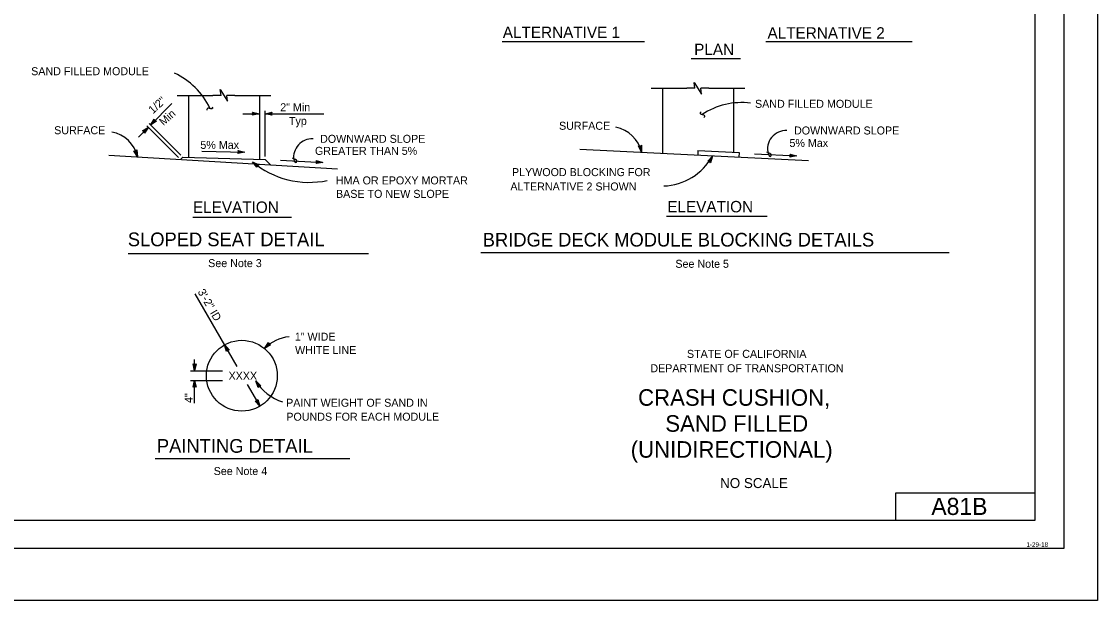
# Model space of a CAD drawing. Extents: x -894 to 866, y -476 to 714.
# Drawn here: x -75 to 866, y -476 to 31 of the extents above; entities that cross this region are included whole.
import ezdxf

# ---------------------------------------------------------------- set-up
doc = ezdxf.new("R2010")
doc.units = 0
for name, color, linetype in [('10 Sheet Format', 7, 'Continuous'), ('56 Stage 3 Anno', 7, 'Continuous'), ('57 Undefined', 7, 'Continuous'), ('60 Nongeo Data', 7, 'Continuous')]:
    doc.layers.add(name, color=color, linetype=linetype)

msp = doc.modelspace()

# ---------------------------------------------------------------- linework, layer by layer
at = {"layer": '10 Sheet Format'}
for p, q in [((811.55, -406.04), (811.55, 643.96)), ((689.54, -406.04), (689.54, -382.04)), ((689.54, -382.04), (811.55, -382.04)), ((-438.75, -406.04), (199.07, -406.04)), ((198.77, -406.04), (811.55, -406.04)), ((836.58, -431.05), (836.58, -431.05))]:
    msp.add_line(p, q, dxfattribs=at)
for points in [[(-894.04, 713.56), (865.96, 713.56), (865.96, -476.44), (-894.04, -476.44)], [(-863.43, 668.96), (836.57, 668.96), (836.57, -431.04), (-863.43, -431.04)], [(-863.43, 668.96), (836.57, 668.96), (836.57, -431.04), (-863.43, -431.04)]]:
    msp.add_lwpolyline(points, close=True, dxfattribs=at)
at = {"layer": '56 Stage 3 Anno'}
for p, q in [((37.61, -60.09), (56.35, -41.35)), ((37.61, -60.09), (40.92, -54.9)), ((38.6, -59.1), (41, -55.32)), ((39.57, -58.14), (41.12, -55.7)), ((40.55, -57.16), (41.21, -56.12)), ((40.92, -54.9), (40.92, -54.9)), ((40.92, -54.9), (41.29, -56.41)), ((41.29, -56.41), (42.8, -56.79)), ((118.3, -50.27), (132.88, -50.27)), ((127.68, -50.27), (126.88, -48.93)), ((126.88, -48.93), (126.88, -48.93)), ((126.88, -48.93), (132.88, -50.27)), ((132.88, -50.27), (126.88, -51.6)), ((126.88, -51.6), (127.68, -50.27)), ((126.88, -51.6), (126.88, -51.6)), ((127.09, -49.28), (131.5, -50.27)), ((131.49, -50.27), (127.11, -51.24)), ((130.12, -50.26), (127.29, -50.89)), ((127.33, -49.64), (130.12, -50.26)), ((127.5, -49.99), (128.73, -50.26)), ((128.73, -50.26), (127.53, -50.53)), ((132.88, -50.27), (132.88, -50.27)), ((137.88, -87.73), (137.88, -47.76)), ((137.88, -50.27), (143.88, -48.94)), ((137.88, -50.27), (189.24, -50.27)), ((143.88, -51.61), (137.88, -50.27)), ((137.88, -50.27), (137.88, -50.27)), ((143.66, -51.25), (139.26, -50.27)), ((139.27, -50.26), (143.64, -49.3)), ((140.64, -50.27), (143.47, -49.64)), ((143.43, -50.89), (140.64, -50.27)), ((142.02, -50.27), (143.23, -50)), ((143.25, -50.54), (142.02, -50.27)), ((143.88, -48.94), (143.08, -50.27)), ((143.08, -50.27), (143.88, -51.61)), ((143.88, -48.94), (143.88, -48.94)), ((143.88, -51.61), (143.88, -51.61)), ((26.97, -70.73), (35.72, -61.98)), ((30.53, -65.28), (35.72, -61.98)), ((32.04, -65.66), (30.53, -65.28)), ((30.53, -65.28), (30.53, -65.28)), ((30.93, -65.38), (34.74, -62.96)), ((31.35, -65.47), (33.76, -63.94)), ((31.72, -65.59), (32.79, -64.91)), ((32.42, -67.17), (32.04, -65.66)), ((32.79, -64.91), (32.12, -65.96)), ((33.76, -63.94), (32.21, -66.38)), ((34.74, -62.97), (32.33, -66.75)), ((35.72, -61.98), (32.42, -67.17)), ((62.17, -88.44), (34.43, -60.69)), ((35.72, -61.98), (35.72, -61.98)), ((64.07, -86.54), (36.32, -58.8)), ((42.8, -56.79), (37.61, -60.09)), ((37.61, -60.09), (37.61, -60.09)), ((42.4, -56.69), (38.59, -59.11)), ((41.98, -56.61), (39.57, -58.14)), ((41.61, -56.48), (40.55, -57.16)), ((42.8, -56.79), (42.8, -56.79)), ((32.42, -67.17), (32.42, -67.17)), ((26.3, -87.97), (23.12, -82.71)), ((23.12, -82.71), (23.12, -82.71)), ((23.12, -82.71), (24.64, -83.04)), ((25.85, -86.66), (23.54, -82.82)), ((25.42, -85.35), (23.92, -82.88)), ((24.98, -84.04), (24.34, -82.98)), ((24.64, -83.04), (25.65, -81.86)), ((24.84, -82.79), (24.98, -84.04)), ((25.12, -82.51), (25.42, -85.35)), ((25.38, -82.18), (25.86, -86.66)), ((25.65, -81.86), (25.65, -81.86)), ((25.65, -81.86), (26.3, -87.97)), ((82.47, -82.94), (120.15, -83.88)), ((114.12, -85.06), (114.95, -83.75)), ((120.15, -83.88), (114.12, -85.06)), ((114.95, -83.75), (114.18, -82.39)), ((114.18, -82.39), (114.18, -82.39)), ((114.18, -82.39), (120.15, -83.88)), ((118.76, -83.85), (114.36, -84.7)), ((114.39, -82.75), (118.77, -83.84)), ((117.39, -83.81), (114.55, -84.36)), ((114.62, -83.12), (117.39, -83.81)), ((114.78, -83.47), (116.01, -83.77)), ((116.01, -83.77), (114.79, -84.01)), ((120.15, -83.88), (120.15, -83.88)), ((467.09, -83.85), (464.44, -78.3)), ((464.44, -78.3), (464.44, -78.3)), ((464.44, -78.3), (465.92, -78.78)), ((466.77, -82.49), (464.84, -78.45)), ((466.47, -81.16), (465.22, -78.54)), ((466.16, -79.81), (465.62, -78.69)), ((465.92, -78.78), (467.04, -77.7)), ((466.15, -78.55), (466.16, -79.81)), ((466.45, -78.3), (466.47, -81.16)), ((466.74, -77.99), (466.78, -82.5)), ((467.04, -77.7), (467.04, -77.7)), ((467.04, -77.7), (467.09, -83.85)), ((467.09, -83.85), (467.09, -83.85)), ((26.3, -87.97), (26.3, -87.97)), ((114.12, -85.06), (114.12, -85.06)), ((130.7, -97.06), (126.8, -92.31)), ((126.8, -92.31), (126.8, -92.31)), ((126.8, -92.31), (132.34, -94.96)), ((130.74, -96.65), (127.88, -93.16)), ((127.89, -93.16), (131.93, -95.1)), ((130.78, -96.22), (128.97, -94.01)), ((128.97, -94.01), (131.58, -95.26)), ((151.37, -91), (188.47, -92.81)), ((182.41, -93.85), (183.27, -92.56)), ((188.47, -92.81), (182.41, -93.85)), ((182.41, -93.85), (182.41, -93.85)), ((183.27, -92.56), (182.54, -91.18)), ((182.54, -91.18), (182.54, -91.18)), ((182.54, -91.18), (188.47, -92.81)), ((187.08, -92.75), (182.66, -93.5)), ((182.74, -91.55), (187.09, -92.74)), ((185.71, -92.67), (182.86, -93.16)), ((182.96, -91.92), (185.71, -92.67)), ((183.11, -92.27), (184.33, -92.61)), ((184.33, -92.61), (183.11, -92.81)), ((188.47, -92.81), (188.47, -92.81)), ((565.92, -85.32), (603.02, -87.13)), ((596.96, -88.17), (597.82, -86.88)), ((603.02, -87.13), (596.96, -88.17)), ((596.96, -88.16), (596.96, -88.16)), ((597.82, -86.88), (597.09, -85.5)), ((597.09, -85.5), (597.09, -85.5)), ((597.09, -85.5), (603.02, -87.13)), ((601.63, -87.07), (597.21, -87.82)), ((597.29, -85.86), (601.64, -87.06)), ((600.26, -86.99), (597.41, -87.48)), ((597.5, -86.23), (600.26, -86.99)), ((597.66, -86.59), (598.88, -86.92)), ((598.88, -86.92), (597.66, -87.13)), ((603.02, -87.13), (603.02, -87.13)), ((130.86, -95.84), (130.06, -94.87)), ((130.06, -94.87), (131.18, -95.4)), ((130.89, -95.51), (130.7, -97.06)), ((130.7, -97.06), (130.7, -97.06)), ((132.34, -94.96), (130.89, -95.51)), ((132.34, -94.96), (132.34, -94.96)), ((76.42, -208), (113.16, -271.63)), ((104.04, -258.53), (102.2, -252.66)), ((102.2, -252.66), (102.2, -252.66)), ((102.2, -252.66), (106.35, -257.19)), ((104.24, -258.16), (102.89, -253.86)), ((102.9, -253.86), (105.93, -257.17)), ((137.25, -255.68), (140.71, -250.6)), ((142.54, -252.55), (137.25, -255.68)), ((142.13, -252.43), (138.25, -254.74)), ((138.26, -254.72), (140.78, -251.02)), ((139.26, -253.79), (140.89, -251.4)), ((141.72, -252.33), (139.26, -253.79)), ((140.27, -252.84), (140.96, -251.82)), ((141.35, -252.2), (140.27, -252.84)), ((140.71, -250.6), (140.71, -250.6)), ((140.71, -250.6), (141.03, -252.12)), ((141.03, -252.12), (142.54, -252.55)), ((142.54, -252.55), (142.54, -252.55)), ((104.44, -257.78), (103.58, -255.05)), ((103.58, -255.05), (105.54, -257.19)), ((104.8, -257.16), (104.04, -258.53)), ((104.04, -258.53), (104.04, -258.53)), ((104.65, -257.45), (104.27, -256.25)), ((104.27, -256.25), (105.11, -257.16)), ((106.35, -257.19), (104.8, -257.16)), ((106.35, -257.19), (106.35, -257.19)), ((137.25, -255.68), (137.25, -255.68)), ((76.23, -275.2), (74.9, -269.2)), ((74.9, -269.2), (74.9, -269.2)), ((74.9, -269.2), (76.23, -270)), ((76.23, -273.81), (75.26, -269.44)), ((76.23, -272.44), (75.61, -269.61)), ((76.23, -271.06), (75.97, -269.85)), ((76.23, -275.2), (76.23, -265.27)), ((76.23, -270), (77.57, -269.2)), ((77.57, -269.2), (76.23, -275.2)), ((77.22, -269.42), (76.23, -273.82)), ((76.86, -269.65), (76.23, -272.44)), ((76.51, -269.83), (76.23, -271.06)), ((77.57, -269.2), (77.57, -269.2)), ((72.72, -275.2), (100.44, -275.2)), ((76.23, -275.2), (76.23, -275.2)), ((72.72, -283.69), (100.44, -283.69)), ((74.89, -289.69), (76.23, -283.69)), ((76.23, -288.89), (74.89, -289.69)), ((74.89, -289.69), (74.89, -289.69)), ((75.25, -289.47), (76.23, -285.07)), ((75.61, -289.24), (76.23, -286.45)), ((75.95, -289.06), (76.23, -287.83)), ((76.23, -283.69), (76.23, -283.69)), ((76.23, -283.69), (77.56, -289.69)), ((76.23, -303.53), (76.23, -283.69)), ((76.23, -285.08), (77.2, -289.45)), ((76.23, -286.45), (76.86, -289.27)), ((76.23, -287.83), (76.5, -289.04)), ((77.56, -289.69), (76.23, -288.89)), ((77.56, -289.69), (77.56, -289.69)), ((122.23, -287.36), (133.2, -306.35)), ((131.9, -289.84), (129.69, -284.1)), ((129.69, -284.1), (129.69, -284.1)), ((129.69, -284.1), (134.12, -288.36)), ((132.08, -289.46), (130.45, -285.25)), ((130.46, -285.26), (133.69, -288.37)), ((132.25, -289.07), (131.22, -286.41)), ((131.22, -286.41), (133.31, -288.41)), ((132.57, -288.43), (131.9, -289.84)), ((131.9, -289.84), (131.9, -289.84)), ((132.44, -288.73), (131.98, -287.56)), ((131.98, -287.56), (132.88, -288.41)), ((134.12, -288.36), (132.57, -288.43)), ((134.12, -288.36), (134.12, -288.36)), ((130.6, -301.85), (131.36, -300.49)), ((131.16, -300.85), (132.51, -305.16)), ((131.36, -300.49), (131.36, -300.49)), ((131.36, -300.49), (133.2, -306.35)), ((133.2, -306.35), (129.05, -301.82)), ((129.05, -301.82), (129.05, -301.82)), ((129.05, -301.82), (130.6, -301.85)), ((132.5, -305.15), (129.48, -301.84)), ((131.82, -303.96), (129.87, -301.83)), ((131.13, -302.76), (130.3, -301.85)), ((130.76, -301.56), (131.13, -302.76)), ((130.97, -301.23), (131.82, -303.96)), ((133.2, -306.35), (133.2, -306.35))]:
    msp.add_line(p, q, dxfattribs=at)
msp.add_lwpolyline([(525.05, -91.88), (529.06, -87.35), (527.35, -93.15), (527.15, -92.8), (528.4, -88.55), (525.46, -91.86), (525.86, -91.85), (527.74, -89.73), (526.94, -92.44), (526.74, -92.09), (527.08, -90.91), (526.27, -91.84), (526.58, -91.83), (527.35, -93.15), (526.58, -91.83)], close=True, dxfattribs=at)
for centre, radius, start, end in [((31.94, -72.44), 63.58, 25.23911, 65.23863), ((555.19, -104), 63.58, 83.41644, 123.41595), ((439.22, -90.19), 28.58, 12.81775, 79.19249), ((593.55, -81.1), 16.21, 87.31486, 195.45728), ((-1.57, -94.31), 28.58, 12.81775, 79.19249), ((178.99, -88.4), 16.21, 87.31486, 188.2523), ((176.43, -32.92), 77.4, 230.114, 281.81351), ((484.7, -62.83), 50.69, 272.0695, 331.07171), ((162.85, -282.01), 36.72, 96.29287, 134.19892), ((165.97, -262.21), 42.38, 211.10264, 252.19482)]:
    msp.add_arc(centre, radius, start, end, dxfattribs=at)
for points in [[(91.55, -44.31), (91.76, -45.52), (91.11, -45.93), (89.72, -45.77), (88.45, -45.4), (87.11, -45.81), (86.95, -47.2)], [(519.25, -48.6), (518.44, -49.53), (518.79, -50.23), (520.06, -50.81), (521.34, -51.15), (522.26, -52.2), (521.68, -53.47)], [(577.93, -85.42), (578.42, -86.53), (579, -87.45), (580.16, -87.45), (580.62, -86.06), (579.47, -85.14), (578.19, -84.56), (576.8, -83.75)], [(162.95, -90.73), (163.45, -91.83), (164.03, -92.76), (165.19, -92.76), (165.65, -91.37), (164.49, -90.44), (163.22, -89.87), (161.83, -89.05)]]:
    msp.add_spline(points, degree=3, dxfattribs=at)
at = {"layer": '57 Undefined'}
for p, q in [((345.36, 12.94), (469.66, 12.94)), ((575.86, 12.94), (703.77, 12.94)), ((510.56, -1.91), (553.64, -1.91)), ((74.66, -140.67), (160.97, -140.67)), ((488.97, -140.01), (577.06, -140.01)), ((18.16, -172.72), (228.31, -172.72)), ((326.66, -171.78), (736.35, -171.78)), ((41.57, -352.22), (212.03, -352.22))]:
    msp.add_line(p, q, dxfattribs=at)
at = {"layer": '60 Nongeo Data'}
for p, q in [((475.43, -27.98), (506.82, -27.98)), ((485.43, -27.95), (485.43, -84.92)), ((513.86, -27.98), (506.82, -27.98)), ((526.02, -27.98), (518.98, -27.98)), ((526.02, -27.98), (557.43, -27.98)), ((547.43, -27.95), (547.43, -84.03)), ((60.88, -34.22), (92.27, -34.22)), ((70.88, -34.22), (70.88, -88.48)), ((99.31, -34.22), (92.27, -34.22)), ((111.47, -34.22), (104.43, -34.22)), ((111.47, -34.22), (142.88, -34.22)), ((132.88, -34.22), (132.88, -90.03)), ((413.11, -81.3), (613.11, -91.3)), ((516.51, -82.48), (516.31, -86.46)), ((516.51, -82.48), (552.51, -84.28)), ((552.51, -84.28), (552.31, -88.26)), ((1.23, -86.49), (201.23, -98.49)), ((65.88, -88.36), (63.99, -90.25)), ((65.88, -88.35), (137.88, -90.16)), ((137.88, -90.16), (142.7, -94.98))]:
    msp.add_line(p, q, dxfattribs=at)
for points in [[(513.86, -27.98), (513.22, -22.86), (519.62, -33.1), (518.98, -27.98)], [(99.31, -34.22), (98.67, -29.1), (105.07, -39.34), (104.43, -34.22)]]:
    msp.add_lwpolyline(points, dxfattribs=at)
msp.add_circle((117.5, -279.62), 31, dxfattribs=at)

# ---------------------------------------------------------------- texts
at = {"layer": '10 Sheet Format'}
for s, height, p in [('STATE OF CALIFORNIA', 7, (506.84, -263.98)), ('DEPARTMENT OF TRANSPORTATION', 7, (474.84, -276.59)), ('CRASH CUSHION,', 14.5, (464.11, -305.92)), ('SAND FILLED', 14.5, (487.92, -328.68)), ('(UNIDIRECTIONAL)', 14.5, (457.66, -351.41)), ('NO SCALE', 8.75, (535.87, -377.98)), ('A81B', 15, (720.65, -401.54)), ('1-29-18', 4, (803.74, -429.46))]:
    msp.add_text(s, height=height, dxfattribs=at).set_placement(p)
at = {"layer": '57 Undefined'}
for s, height, p in [('ALTERNATIVE 1', 10, (345.77, 16.06)), ('ALTERNATIVE 2', 10, (577.33, 15.53)), ('PLAN', 10, (513.17, 1.13)), ('SAND FILLED MODULE', 7, (-66.78, -16.5)), ('2" Min', 7, (151.08, -48.04)), ('SAND FILLED MODULE', 7, (566.38, -45.05)), ('Typ', 7, (158.71, -60.04)), ('SURFACE', 7, (-46.67, -68.17)), ('SURFACE', 7, (394.97, -64.27)), ('DOWNWARD SLOPE', 7, (600.52, -68.4)), ('5% Max', 7, (81.23, -81)), ('DOWNWARD SLOPE ', 7, (185.96, -75.7)), (' 5% Max', 7, (593.92, -79.33)), (' GREATER THAN 5% ', 7, (178.85, -86.22)), ('PLYWOOD BLOCKING FOR', 7, (353.79, -104.85)), ('HMA OR EPOXY MORTAR  ', 7, (199.74, -112.11)), ('ALTERNATIVE 2 SHOWN', 7, (352.41, -117.43)), ('BASE TO NEW SLOPE', 7, (199.88, -123.88)), ('ELEVATION', 10, (74.74, -137.04)), ('ELEVATION', 10, (489.64, -136.58)), ('SLOPED SEAT DETAIL', 12, (17.74, -166.23)), ('BRIDGE DECK MODULE BLOCKING DETAILS', 12, (328.21, -166.51)), ('See Note 3', 7, (88.06, -184.52)), ('See Note 5', 7, (496.74, -185.11)), ('1" WIDE', 7, (163.86, -248.95)), ('WHITE LINE', 7, (164.05, -260.62)), ('XXXX', 7, (105.88, -283.16)), ('PAINT WEIGHT OF SAND IN', 7, (156.23, -306.77)), ('POUNDS FOR EACH MODULE', 7, (156.41, -319.01)), ('PAINTING DETAIL', 12, (43.17, -347.09)), ('See Note 4', 7, (92.87, -366.57))]:
    msp.add_text(s, height=height, dxfattribs=at).set_placement(p)
for s, rotation, p in [('1/2"', 42.29246, (39.67, -50.79)), ('Min', 42.29246, (49.09, -61.15)), ('3\'-2" ID', 300.25214, (78.6, -206.15)), ('4"', 90, (74.56, -303.51))]:
    msp.add_text(s, height=7, rotation=rotation, dxfattribs=at).set_placement(p)

doc.saveas('drawing.dxf')
